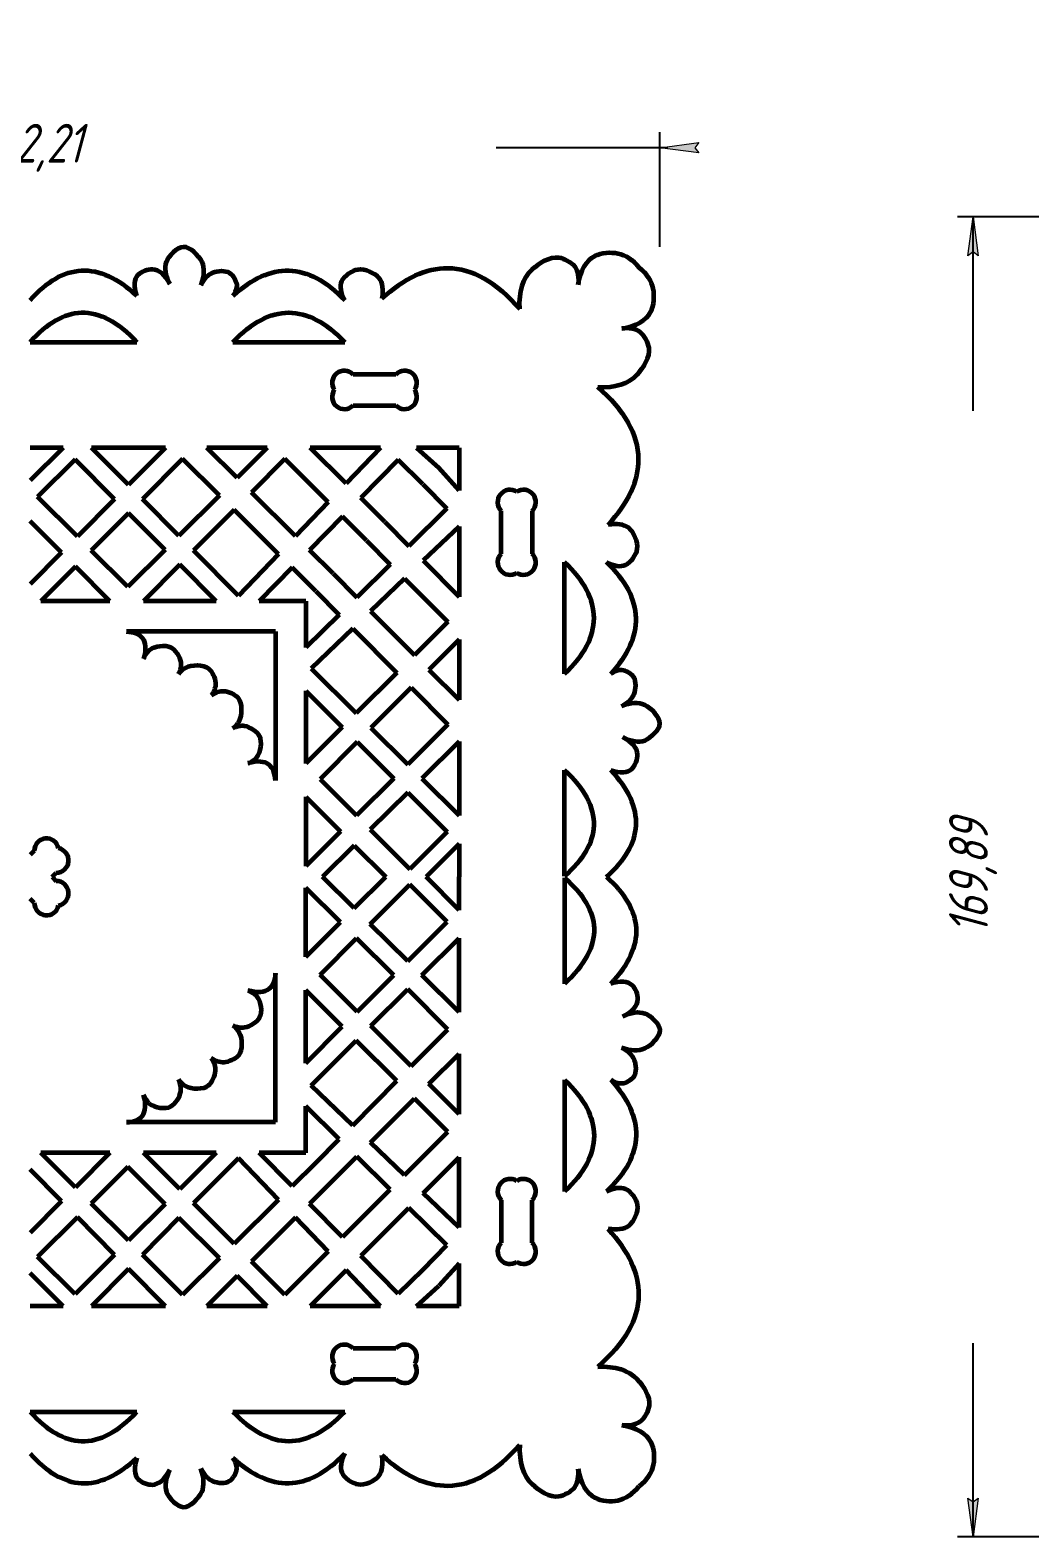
# Model space of a CAD drawing. Header units: millimetres. Extents: x -301 to 292, y 59 to 447.
# Drawn here: x -158.3 to -29.5, y 247.1 to 441 of the extents above; entities that cross this region are included whole.
import ezdxf

# ---------------------------------------------------------------- set-up
doc = ezdxf.new("R2010")
doc.units = ezdxf.units.MM
doc.linetypes.add('K5LT32775', pattern=[0])
doc.linetypes.add('K5LT_THIN', pattern=[0])
doc.styles.add('KDIMTEXTSTYLE', font='GOST_AU.SHX', dxfattribs={"width": 0.96, "oblique": 15, "height": 5})
doc.dimstyles.new('KDIMSTYLE (1.00)', dxfattribs={"dimtxt": 5, "dimasz": 1, "dimexe": 2, "dimexo": 0, "dimgap": 1, "dimtad": 1, "dimtxsty": 'KDIMTEXTSTYLE', "dimsah": 1, "dimcen": 0, "dimdle": 1, "dimadec": 0, "dimazin": 0, "dimtfac": 0.667, "dimtmove": 0, "dimatfit": 3, "dimfxl": 1, "dimtvp": 1, "dimtolj": 1, "dimtzin": 0, "dimarcsym": 0})

# ---------------------------------------------------------------- blocks, each defined once
blk = doc.blocks.new('KDIMARROW_01')
blk.add_hatch(color=0).paths.add_polyline_path([(0, 0), (-5, 0.66), (-4.5, 0), (-5, -0.66)])
at = {"color": 0, "linetype": 'K5LT_THIN', "lineweight": 18}
for p, q in [((-4.5, 0), (-5, 0.66)), ((-5, 0.66), (0, 0)), ((0, 0), (-5, -0.66)), ((-5, -0.66), (-4.5, 0)), ((0, 0), (-1, 0))]:
    blk.add_line(p, q, dxfattribs=at)

msp = doc.modelspace()

# ---------------------------------------------------------------- linework, layer by layer
at = {"color": 30, "linetype": 'K5LT32775', "lineweight": 60, "true_color": 0xff8000}
for p, q in [((-158.25, 400.855), (-144.513, 400.855)), ((-132.145, 400.855), (-117.746, 400.855)), ((-111.155, 396.693), (-116.665, 396.693)), ((-116.665, 392.693), (-111.155, 392.693)), ((-153.996, 387.259), (-158.259, 383.027)), ((-153.996, 387.259), (-158.259, 387.259)), ((-140.839, 387.259), (-150.363, 387.259)), ((-145.596, 382.464), (-150.363, 387.259)), ((-140.839, 387.259), (-145.596, 382.464)), ((-127.721, 387.259), (-135.493, 387.259)), ((-131.605, 383.384), (-135.493, 387.259)), ((-127.721, 387.259), (-131.605, 383.384)), ((-113.144, 387.259), (-122.203, 387.259)), ((-117.558, 382.659), (-122.203, 387.259)), ((-113.144, 387.259), (-117.558, 382.659)), ((-103.025, 387.259), (-108.512, 387.259)), ((-108.512, 387.259), (-105.611, 384.673)), ((-103.025, 387.259), (-103.025, 381.772)), ((-152.471, 385.732), (-157.286, 380.917)), ((-147.396, 380.649), (-152.471, 385.732)), ((-138.631, 385.835), (-143.794, 380.651)), ((-133.878, 381.117), (-138.631, 385.835)), ((-125.449, 385.813), (-129.73, 381.515)), ((-119.877, 380.242), (-125.449, 385.813)), ((-110.858, 385.692), (-115.677, 380.797)), ((-107.701, 382.583), (-110.858, 385.692)), ((-103.025, 381.772), (-105.611, 384.673)), ((-107.701, 382.583), (-104.591, 379.426)), ((-152.173, 375.834), (-157.286, 380.917)), ((-147.396, 380.649), (-152.173, 375.834)), ((-139.089, 375.918), (-143.794, 380.651)), ((-133.878, 381.117), (-139.089, 375.918)), ((-124.069, 375.872), (-129.73, 381.515)), ((-119.877, 380.242), (-124.069, 375.872)), ((-112.566, 377.717), (-115.677, 380.797)), ((-145.594, 378.844), (-150.375, 374.045)), ((-140.884, 374.128), (-145.594, 378.844)), ((-131.991, 379.245), (-137.199, 374.017)), ((-126.276, 373.572), (-131.991, 379.245)), ((-118.036, 378.401), (-122.281, 374.09)), ((-114.959, 375.324), (-118.036, 378.401)), ((-104.591, 379.426), (-109.486, 374.606)), ((-97.59, 373.619), (-97.59, 379.129)), ((-93.59, 379.129), (-93.59, 373.619)), ((-154.214, 373.777), (-158.259, 377.825)), ((-112.566, 377.717), (-109.486, 374.606)), ((-103.025, 377.139), (-107.625, 372.726)), ((-103.025, 377.139), (-103.025, 368.08)), ((-114.959, 375.324), (-111.882, 372.247)), ((-154.214, 373.777), (-158.259, 369.699)), ((-145.663, 369.36), (-150.375, 374.045)), ((-140.884, 374.128), (-145.663, 369.36)), ((-131.424, 368.208), (-137.199, 374.017)), ((-126.276, 373.572), (-131.424, 368.208)), ((-119.233, 371.051), (-122.281, 374.09)), ((-107.625, 372.726), (-103.025, 368.08)), ((-89.429, 358.139), (-89.429, 372.538)), ((-152.425, 371.987), (-156.864, 367.53)), ((-147.971, 367.53), (-152.425, 371.987)), ((-138.984, 372.224), (-143.66, 367.53)), ((-134.296, 367.53), (-138.984, 372.224)), ((-124.513, 371.823), (-128.74, 367.53)), ((-121.476, 368.808), (-124.513, 371.823)), ((-119.233, 371.051), (-116.194, 368.002)), ((-111.882, 372.247), (-116.194, 368.002)), ((-110.042, 370.407), (-114.411, 366.214)), ((-110.042, 370.407), (-104.47, 364.835)), ((-121.476, 368.808), (-118.461, 365.77)), ((-147.971, 367.53), (-156.864, 367.53)), ((-134.296, 367.53), (-143.66, 367.53)), ((-122.754, 367.53), (-128.74, 367.53)), ((-122.754, 367.53), (-122.754, 361.543)), ((-118.461, 365.77), (-122.754, 361.543)), ((-114.411, 366.214), (-108.769, 360.553)), ((-104.47, 364.835), (-108.769, 360.553)), ((-126.675, 363.608), (-145.858, 363.608)), ((-126.675, 363.608), (-126.675, 344.426)), ((-116.711, 364.007), (-122.076, 358.86)), ((-116.711, 364.007), (-111.039, 358.293)), ((-103.025, 362.563), (-106.9, 358.678)), ((-103.025, 362.563), (-103.025, 354.791)), ((-122.076, 358.86), (-116.267, 353.085)), ((-111.039, 358.293), (-116.267, 353.085)), ((-106.9, 358.678), (-103.025, 354.791)), ((-122.754, 355.987), (-118.059, 351.3)), ((-122.754, 355.987), (-122.754, 346.624)), ((-109.167, 356.406), (-114.365, 351.194)), ((-109.167, 356.406), (-104.448, 351.653)), ((-118.059, 351.3), (-122.754, 346.624)), ((-114.365, 351.194), (-109.633, 346.489)), ((-104.448, 351.653), (-109.633, 346.489)), ((-116.156, 349.399), (-120.923, 344.621)), ((-116.156, 349.399), (-111.439, 344.69)), ((-103.025, 349.444), (-107.82, 344.687)), ((-103.025, 349.444), (-103.025, 339.92)), ((-89.429, 332.11), (-89.429, 345.771)), ((-120.923, 344.621), (-116.239, 339.909)), ((-111.439, 344.69), (-116.239, 339.909)), ((-107.82, 344.687), (-103.025, 339.92)), ((-122.754, 342.313), (-118.297, 337.859)), ((-122.754, 342.313), (-122.754, 333.42)), ((-109.634, 342.888), (-114.45, 338.11)), ((-109.634, 342.888), (-104.552, 337.813)), ((-118.297, 337.859), (-122.754, 333.42)), ((-114.45, 338.11), (-109.367, 332.997)), ((-104.552, 337.813), (-109.367, 332.997)), ((-116.507, 336.07), (-120.585, 332.024)), ((-116.507, 336.07), (-112.459, 332.024)), ((-103.025, 336.288), (-107.257, 332.024)), ((-103.025, 336.288), (-103.025, 332.024)), ((-157.725, 335.387), (-158.259, 334.853)), ((-155.431, 332.024), (-154.897, 332.558)), ((-155.431, 332.024), (-154.897, 331.491)), ((-116.507, 327.979), (-120.585, 332.024)), ((-116.507, 327.979), (-112.459, 332.024)), ((-103.025, 327.761), (-107.257, 332.024)), ((-103.025, 327.761), (-103.025, 332.024)), ((-89.429, 331.901), (-89.429, 318.278)), ((-122.754, 321.736), (-122.754, 330.629)), ((-118.297, 326.19), (-122.754, 330.629)), ((-114.45, 325.939), (-109.367, 331.051)), ((-104.552, 326.236), (-109.367, 331.051)), ((-157.725, 328.662), (-158.259, 329.196)), ((-122.754, 321.736), (-118.297, 326.19)), ((-109.634, 321.161), (-114.45, 325.939)), ((-109.634, 321.161), (-104.552, 326.236)), ((-120.923, 319.428), (-116.239, 324.14)), ((-111.439, 319.359), (-116.239, 324.14)), ((-107.82, 319.361), (-103.025, 324.129)), ((-103.025, 314.605), (-103.025, 324.129)), ((-126.675, 300.44), (-126.675, 319.623)), ((-116.156, 314.649), (-120.923, 319.428)), ((-116.156, 314.649), (-111.439, 319.359)), ((-103.025, 314.605), (-107.82, 319.361)), ((-122.754, 308.061), (-122.754, 317.425)), ((-118.059, 312.749), (-122.754, 317.425)), ((-114.365, 312.854), (-109.633, 317.56)), ((-104.448, 312.396), (-109.633, 317.56)), ((-122.754, 308.061), (-118.059, 312.749)), ((-109.167, 307.643), (-114.365, 312.854)), ((-109.167, 307.643), (-104.448, 312.396)), ((-122.076, 305.189), (-116.267, 310.964)), ((-111.039, 305.756), (-116.267, 310.964)), ((-106.9, 305.37), (-103.025, 309.258)), ((-103.025, 301.486), (-103.025, 309.258)), ((-116.711, 300.041), (-122.076, 305.189)), ((-116.711, 300.041), (-111.039, 305.756)), ((-103.025, 301.486), (-106.9, 305.37)), ((-89.429, 305.91), (-89.429, 291.511)), ((-114.411, 297.835), (-108.769, 303.495)), ((-104.47, 299.214), (-108.769, 303.495)), ((-122.754, 296.519), (-122.754, 302.505)), ((-118.461, 298.279), (-122.754, 302.505)), ((-126.675, 300.44), (-145.858, 300.44)), ((-110.042, 293.642), (-104.47, 299.214)), ((-121.476, 295.241), (-118.461, 298.279)), ((-110.042, 293.642), (-114.411, 297.835)), ((-147.971, 296.519), (-156.864, 296.519)), ((-152.425, 292.062), (-156.864, 296.519)), ((-147.971, 296.519), (-152.425, 292.062)), ((-134.296, 296.519), (-143.66, 296.519)), ((-138.984, 291.825), (-143.66, 296.519)), ((-134.296, 296.519), (-138.984, 291.825)), ((-131.424, 295.841), (-137.199, 290.032)), ((-126.276, 290.476), (-131.424, 295.841)), ((-122.754, 296.519), (-128.74, 296.519)), ((-124.513, 292.226), (-128.74, 296.519)), ((-121.476, 295.241), (-124.513, 292.226)), ((-119.233, 292.998), (-116.194, 296.046)), ((-111.882, 291.802), (-116.194, 296.046)), ((-107.625, 291.323), (-103.025, 295.968)), ((-103.025, 286.909), (-103.025, 295.968)), ((-154.214, 290.272), (-158.259, 294.35)), ((-145.663, 294.688), (-150.375, 290.004)), ((-140.884, 289.921), (-145.663, 294.688)), ((-119.233, 292.998), (-122.281, 289.959)), ((-114.959, 288.724), (-111.882, 291.802)), ((-103.025, 286.909), (-107.625, 291.323)), ((-154.214, 290.272), (-158.259, 286.224)), ((-145.594, 285.204), (-150.375, 290.004)), ((-140.884, 289.921), (-145.594, 285.204)), ((-131.991, 284.804), (-137.199, 290.032)), ((-126.276, 290.476), (-131.991, 284.804)), ((-118.036, 285.647), (-122.281, 289.959)), ((-112.566, 286.331), (-109.486, 289.442)), ((-104.591, 284.623), (-109.486, 289.442)), ((-97.59, 290.43), (-97.59, 284.92)), ((-93.59, 284.92), (-93.59, 290.43)), ((-152.173, 288.215), (-157.286, 283.132)), ((-147.396, 283.4), (-152.173, 288.215)), ((-139.089, 288.131), (-143.794, 283.398)), ((-133.878, 282.932), (-139.089, 288.131)), ((-124.069, 288.176), (-129.73, 282.534)), ((-119.877, 283.807), (-124.069, 288.176)), ((-114.959, 288.724), (-118.036, 285.647)), ((-112.566, 286.331), (-115.677, 283.251)), ((-152.471, 278.317), (-157.286, 283.132)), ((-147.396, 283.4), (-152.471, 278.317)), ((-138.631, 278.214), (-143.794, 283.398)), ((-119.877, 283.807), (-125.449, 278.235)), ((-110.858, 278.356), (-115.677, 283.251)), ((-107.701, 281.466), (-104.591, 284.623)), ((-145.596, 281.585), (-150.363, 276.79)), ((-140.839, 276.79), (-145.596, 281.585)), ((-133.878, 282.932), (-138.631, 278.214)), ((-125.449, 278.235), (-129.73, 282.534)), ((-117.558, 281.39), (-122.203, 276.79)), ((-113.144, 276.79), (-117.558, 281.39)), ((-107.701, 281.466), (-110.858, 278.356)), ((-103.025, 282.277), (-105.611, 279.376)), ((-103.025, 276.79), (-103.025, 282.277)), ((-153.996, 276.79), (-158.259, 281.022)), ((-131.605, 280.665), (-135.493, 276.79)), ((-127.721, 276.79), (-131.605, 280.665)), ((-108.512, 276.79), (-105.611, 279.376)), ((-153.996, 276.79), (-158.259, 276.79)), ((-140.839, 276.79), (-150.363, 276.79)), ((-127.721, 276.79), (-135.493, 276.79)), ((-113.144, 276.79), (-122.203, 276.79)), ((-103.025, 276.79), (-108.512, 276.79)), ((-116.665, 271.355), (-111.155, 271.355)), ((-111.155, 267.355), (-116.665, 267.355)), ((-158.249, 263.194), (-144.513, 263.194)), ((-132.145, 263.194), (-117.746, 263.194))]:
    msp.add_line(p, q, dxfattribs=at)
for centre, start, end in [((-117.787, 395.571), 45, 213.5549), ((-110.032, 395.571), 326.4451, 135), ((-117.787, 393.816), 146.4451, 315), ((-110.032, 393.816), 225, 33.5549), ((-96.468, 380.251), 56.4451, 225), ((-94.713, 380.251), 315, 123.5549), ((-96.468, 372.496), 135, 303.5549), ((-94.713, 372.496), 236.4451, 45), ((-156.138, 335.387), 11.4451, 180), ((-154.897, 334.146), 270, 78.5549), ((-154.897, 329.903), 281.4451, 90), ((-156.138, 328.662), 180, 348.5549), ((-96.468, 291.552), 56.4451, 225), ((-94.713, 291.552), 315, 123.5549), ((-96.468, 283.798), 135, 303.5549), ((-94.713, 283.798), 236.4451, 45), ((-117.787, 270.233), 45, 213.5549), ((-110.032, 270.233), 326.4451, 135), ((-117.787, 268.478), 146.4451, 315), ((-110.032, 268.478), 225, 33.5549)]:
    msp.add_arc(centre, 1.587, start, end, dxfattribs=at)
for points, knots in [([(-140.278, 408.357), (-140.833, 409.444), (-140.97, 410.382), (-140.69, 411.173), (-140.404, 411.98), (-139.26, 413.098), (-138.524, 413.131), (-137.748, 413.166), (-136.52, 412.014), (-136.15, 411.173), (-135.789, 410.353), (-135.829, 409.354), (-136.269, 408.175)], [0, 0, 0, 0, 1, 1, 1, 2, 2, 2, 3, 3, 3, 4, 4, 4, 4]), ([(-95.213, 405.113), (-95.319, 407.38), (-94.785, 409.078), (-93.61, 410.205), (-92.786, 410.996), (-91.298, 411.916), (-90.192, 411.736), (-89.49, 411.622), (-88.542, 411.146), (-88.126, 410.561), (-87.708, 409.973), (-87.566, 409.19), (-87.699, 408.211)], [0, 0, 0, 0, 1, 1, 1, 2, 2, 2, 3, 3, 3, 4, 4, 4, 4]), ([(-87.699, 408.211), (-87.382, 410.106), (-86.647, 411.353), (-85.491, 411.95), (-84.71, 412.354), (-83.471, 412.469), (-82.571, 412.27), (-81.565, 412.048), (-80.651, 411.443), (-79.829, 410.454)], [0, 0, 0, 0, 1, 1, 1, 2, 2, 2, 3, 3, 3, 3]), ([(-158.259, 406.242), (-156.111, 408.662), (-153.908, 409.933), (-151.651, 410.057), (-149.329, 410.184), (-146.95, 409.097), (-144.513, 406.796)], [0, 0, 0, 0, 1, 1, 1, 2, 2, 2, 2]), ([(-144.513, 406.796), (-144.92, 408.051), (-144.862, 408.966), (-144.34, 409.54), (-143.966, 409.953), (-143.067, 410.281), (-142.5, 410.253), (-141.657, 410.21), (-140.916, 409.578), (-140.278, 408.357)], [0, 0, 0, 0, 1, 1, 1, 2, 2, 2, 3, 3, 3, 3]), ([(-136.269, 408.175), (-135.872, 408.994), (-135.358, 409.534), (-134.727, 409.796), (-134.115, 410.049), (-133.088, 410.118), (-132.563, 409.775), (-132.123, 409.489), (-131.685, 408.758), (-131.656, 408.209), (-131.632, 407.756), (-131.795, 407.285), (-132.145, 406.796)], [0, 0, 0, 0, 1, 1, 1, 2, 2, 2, 3, 3, 3, 4, 4, 4, 4]), ([(-132.145, 406.796), (-129.709, 409.026), (-127.31, 410.113), (-124.945, 410.057), (-122.508, 410), (-120.108, 408.728), (-117.746, 406.242)], [0, 0, 0, 0, 1, 1, 1, 2, 2, 2, 2]), ([(-117.746, 406.242), (-118.258, 407.225), (-118.381, 408.045), (-118.113, 408.7), (-117.836, 409.377), (-116.772, 410.09), (-116.031, 410.204), (-115.197, 410.332), (-113.855, 409.782), (-113.352, 409.112), (-112.885, 408.49), (-112.755, 407.603), (-112.961, 406.454)], [0, 0, 0, 0, 1, 1, 1, 2, 2, 2, 3, 3, 3, 4, 4, 4, 4]), ([(-112.961, 406.454), (-110.075, 409.097), (-107.245, 410.407), (-104.471, 410.383), (-101.312, 410.356), (-98.226, 408.599), (-95.213, 405.113)], [0, 0, 0, 0, 1, 1, 1, 2, 2, 2, 2]), ([(-82.073, 402.585), (-80.177, 402.901), (-78.931, 403.637), (-78.334, 404.792), (-77.93, 405.574), (-77.815, 406.813), (-78.013, 407.712), (-78.236, 408.719), (-78.841, 409.633), (-79.829, 410.454)], [0, 0, 0, 0, 1, 1, 1, 2, 2, 2, 3, 3, 3, 3]), ([(-158.25, 400.855), (-156.071, 403.306), (-153.871, 404.569), (-151.651, 404.642), (-149.294, 404.72), (-146.914, 403.456), (-144.513, 400.855)], [0, 0, 0, 0, 1, 1, 1, 2, 2, 2, 2]), ([(-132.145, 400.855), (-129.745, 403.38), (-127.345, 404.642), (-124.945, 404.642), (-122.545, 404.642), (-120.146, 403.38), (-117.746, 400.855)], [0, 0, 0, 0, 1, 1, 1, 2, 2, 2, 2]), ([(-85.171, 395.071), (-82.903, 394.965), (-81.206, 395.499), (-80.079, 396.673), (-79.288, 397.497), (-78.368, 398.986), (-78.547, 400.092), (-78.661, 400.794), (-79.138, 401.741), (-79.723, 402.157), (-80.311, 402.575), (-81.094, 402.718), (-82.073, 402.585)], [0, 0, 0, 0, 1, 1, 1, 2, 2, 2, 3, 3, 3, 4, 4, 4, 4]), ([(-83.83, 377.323), (-81.187, 380.209), (-79.877, 383.039), (-79.901, 385.812), (-79.928, 388.971), (-81.684, 392.057), (-85.171, 395.071)], [0, 0, 0, 0, 1, 1, 1, 2, 2, 2, 2]), ([(-84.042, 372.538), (-83.058, 372.025), (-82.239, 371.903), (-81.584, 372.171), (-80.907, 372.448), (-80.193, 373.512), (-80.08, 374.252), (-79.952, 375.086), (-80.502, 376.428), (-81.172, 376.931), (-81.794, 377.398), (-82.68, 377.529), (-83.83, 377.323)], [0, 0, 0, 0, 1, 1, 1, 2, 2, 2, 3, 3, 3, 4, 4, 4, 4]), ([(-89.429, 358.139), (-86.904, 360.539), (-85.642, 362.939), (-85.642, 365.338), (-85.642, 367.738), (-86.904, 370.138), (-89.429, 372.538)], [0, 0, 0, 0, 1, 1, 1, 2, 2, 2, 2]), ([(-83.488, 358.139), (-81.258, 360.574), (-80.171, 362.974), (-80.227, 365.338), (-80.284, 367.776), (-81.556, 370.176), (-84.042, 372.538)], [0, 0, 0, 0, 1, 1, 1, 2, 2, 2, 2]), ([(-145.858, 363.608), (-144.899, 363.565), (-144.224, 363.297), (-143.832, 362.803), (-143.365, 362.216), (-143.3, 361.309), (-143.637, 360.083)], [0, 0, 0, 0, 1, 1, 1, 2, 2, 2, 2]), ([(-143.637, 360.083), (-143.447, 360.571), (-143.189, 360.952), (-142.865, 361.224), (-142.226, 361.761), (-140.854, 361.931), (-140.164, 361.581), (-139.575, 361.281), (-138.959, 360.344), (-138.859, 359.652), (-138.788, 359.166), (-138.882, 358.656), (-139.141, 358.122)], [0, 0, 0, 0, 1, 1, 1, 2, 2, 2, 3, 3, 3, 4, 4, 4, 4]), ([(-139.141, 358.122), (-138.88, 358.478), (-138.582, 358.75), (-138.247, 358.937), (-137.46, 359.376), (-135.93, 359.393), (-135.271, 358.851), (-134.817, 358.478), (-134.423, 357.61), (-134.384, 357.005), (-134.347, 356.446), (-134.529, 355.895), (-134.93, 355.353)], [0, 0, 0, 0, 1, 1, 1, 2, 2, 2, 3, 3, 3, 4, 4, 4, 4]), ([(-82.108, 354.015), (-81.29, 354.411), (-80.75, 354.925), (-80.488, 355.557), (-80.234, 356.168), (-80.165, 357.196), (-80.508, 357.721), (-80.795, 358.16), (-81.526, 358.599), (-82.074, 358.628), (-82.528, 358.652), (-82.999, 358.489), (-83.488, 358.139)], [0, 0, 0, 0, 1, 1, 1, 2, 2, 2, 3, 3, 3, 4, 4, 4, 4]), ([(-132.162, 351.143), (-131.805, 351.404), (-131.534, 351.701), (-131.347, 352.036), (-130.907, 352.824), (-130.891, 354.354), (-131.433, 355.013), (-131.805, 355.466), (-132.674, 355.861), (-133.279, 355.9), (-133.838, 355.937), (-134.388, 355.754), (-134.93, 355.353)], [0, 0, 0, 0, 1, 1, 1, 2, 2, 2, 3, 3, 3, 4, 4, 4, 4]), ([(-81.926, 350.006), (-80.84, 349.451), (-79.901, 349.313), (-79.111, 349.593), (-78.303, 349.879), (-77.186, 351.023), (-77.153, 351.76), (-77.117, 352.535), (-78.27, 353.764), (-79.111, 354.134), (-79.931, 354.494), (-80.93, 354.455), (-82.108, 354.015)], [0, 0, 0, 0, 1, 1, 1, 2, 2, 2, 3, 3, 3, 4, 4, 4, 4]), ([(-130.201, 346.647), (-129.713, 346.837), (-129.332, 347.094), (-129.059, 347.419), (-128.523, 348.058), (-128.353, 349.43), (-128.703, 350.119), (-129.003, 350.709), (-129.939, 351.325), (-130.632, 351.425), (-131.117, 351.495), (-131.627, 351.401), (-132.162, 351.143)], [0, 0, 0, 0, 1, 1, 1, 2, 2, 2, 3, 3, 3, 4, 4, 4, 4]), ([(-83.488, 345.771), (-82.233, 345.364), (-81.318, 345.422), (-80.743, 345.943), (-80.331, 346.318), (-80.002, 347.216), (-80.031, 347.783), (-80.073, 348.627), (-80.705, 349.368), (-81.926, 350.006)], [0, 0, 0, 0, 1, 1, 1, 2, 2, 2, 3, 3, 3, 3]), ([(-126.675, 344.426), (-126.718, 345.384), (-126.987, 346.06), (-127.48, 346.452), (-128.068, 346.919), (-128.975, 346.984), (-130.201, 346.647)], [0, 0, 0, 0, 1, 1, 1, 2, 2, 2, 2]), ([(-89.429, 332.11), (-86.984, 334.258), (-85.721, 336.432), (-85.642, 338.633), (-85.557, 340.982), (-86.827, 343.37), (-89.429, 345.771)], [0, 0, 0, 0, 1, 1, 1, 2, 2, 2, 2]), ([(-84.042, 332.024), (-81.622, 334.173), (-80.35, 336.375), (-80.227, 338.633), (-80.099, 340.954), (-81.187, 343.334), (-83.488, 345.771)], [0, 0, 0, 0, 1, 1, 1, 2, 2, 2, 2]), ([(-89.429, 331.901), (-86.989, 329.767), (-85.726, 327.606), (-85.642, 325.416), (-85.551, 323.069), (-86.827, 320.679), (-89.429, 318.278)], [0, 0, 0, 0, 1, 1, 1, 2, 2, 2, 2]), ([(-84.042, 332.024), (-81.622, 329.876), (-80.35, 327.673), (-80.227, 325.416), (-80.099, 323.094), (-81.187, 320.715), (-83.488, 318.278)], [0, 0, 0, 0, 1, 1, 1, 2, 2, 2, 2]), ([(-126.675, 319.623), (-126.718, 318.664), (-126.987, 317.989), (-127.48, 317.597), (-128.068, 317.13), (-128.975, 317.065), (-130.201, 317.402)], [0, 0, 0, 0, 1, 1, 1, 2, 2, 2, 2]), ([(-83.488, 318.278), (-82.233, 318.685), (-81.318, 318.627), (-80.743, 318.105), (-80.331, 317.731), (-80.002, 316.832), (-80.031, 316.266), (-80.073, 315.422), (-80.705, 314.681), (-81.926, 314.043)], [0, 0, 0, 0, 1, 1, 1, 2, 2, 2, 3, 3, 3, 3]), ([(-130.201, 317.402), (-129.713, 317.212), (-129.332, 316.955), (-129.059, 316.63), (-128.523, 315.991), (-128.353, 314.619), (-128.703, 313.929), (-129.003, 313.34), (-129.939, 312.724), (-130.632, 312.624), (-131.117, 312.553), (-131.627, 312.647), (-132.162, 312.906)], [0, 0, 0, 0, 1, 1, 1, 2, 2, 2, 3, 3, 3, 4, 4, 4, 4]), ([(-81.926, 314.043), (-80.84, 314.598), (-79.901, 314.735), (-79.111, 314.455), (-78.303, 314.169), (-77.186, 313.025), (-77.153, 312.289), (-77.117, 311.513), (-78.27, 310.285), (-79.111, 309.915), (-79.931, 309.555), (-80.93, 309.594), (-82.108, 310.034)], [0, 0, 0, 0, 1, 1, 1, 2, 2, 2, 3, 3, 3, 4, 4, 4, 4]), ([(-132.162, 312.906), (-131.805, 312.645), (-131.534, 312.347), (-131.347, 312.013), (-130.907, 311.225), (-130.891, 309.695), (-131.433, 309.036), (-131.805, 308.583), (-132.674, 308.188), (-133.279, 308.149), (-133.838, 308.112), (-134.388, 308.294), (-134.93, 308.695)], [0, 0, 0, 0, 1, 1, 1, 2, 2, 2, 3, 3, 3, 4, 4, 4, 4]), ([(-139.141, 305.927), (-138.88, 305.571), (-138.582, 305.299), (-138.247, 305.112), (-137.46, 304.672), (-135.93, 304.656), (-135.271, 305.198), (-134.817, 305.571), (-134.423, 306.439), (-134.384, 307.044), (-134.347, 307.603), (-134.529, 308.154), (-134.93, 308.695)], [0, 0, 0, 0, 1, 1, 1, 2, 2, 2, 3, 3, 3, 4, 4, 4, 4]), ([(-82.108, 310.034), (-81.29, 309.638), (-80.75, 309.123), (-80.488, 308.492), (-80.234, 307.88), (-80.165, 306.853), (-80.508, 306.328), (-80.795, 305.889), (-81.526, 305.45), (-82.074, 305.421), (-82.528, 305.397), (-82.999, 305.56), (-83.488, 305.91)], [0, 0, 0, 0, 1, 1, 1, 2, 2, 2, 3, 3, 3, 4, 4, 4, 4]), ([(-143.637, 303.966), (-143.447, 303.478), (-143.189, 303.097), (-142.865, 302.824), (-142.226, 302.288), (-140.854, 302.118), (-140.164, 302.468), (-139.575, 302.768), (-138.959, 303.704), (-138.859, 304.397), (-138.788, 304.883), (-138.882, 305.392), (-139.141, 305.927)], [0, 0, 0, 0, 1, 1, 1, 2, 2, 2, 3, 3, 3, 4, 4, 4, 4]), ([(-89.429, 305.91), (-86.904, 303.51), (-85.642, 301.11), (-85.642, 298.71), (-85.642, 296.311), (-86.904, 293.911), (-89.429, 291.511)], [0, 0, 0, 0, 1, 1, 1, 2, 2, 2, 2]), ([(-83.488, 305.91), (-81.258, 303.475), (-80.171, 301.075), (-80.227, 298.71), (-80.284, 296.273), (-81.556, 293.873), (-84.042, 291.511)], [0, 0, 0, 0, 1, 1, 1, 2, 2, 2, 2]), ([(-145.858, 300.44), (-144.899, 300.483), (-144.224, 300.752), (-143.832, 301.245), (-143.365, 301.833), (-143.3, 302.74), (-143.637, 303.966)], [0, 0, 0, 0, 1, 1, 1, 2, 2, 2, 2]), ([(-84.042, 291.511), (-83.058, 292.023), (-82.239, 292.146), (-81.584, 291.878), (-80.907, 291.601), (-80.193, 290.537), (-80.08, 289.796), (-79.952, 288.962), (-80.502, 287.62), (-81.172, 287.117), (-81.794, 286.65), (-82.68, 286.52), (-83.83, 286.726)], [0, 0, 0, 0, 1, 1, 1, 2, 2, 2, 3, 3, 3, 4, 4, 4, 4]), ([(-83.83, 286.726), (-81.187, 283.84), (-79.877, 281.01), (-79.901, 278.236), (-79.928, 275.078), (-81.684, 271.991), (-85.171, 268.978)], [0, 0, 0, 0, 1, 1, 1, 2, 2, 2, 2]), ([(-85.171, 268.978), (-82.903, 269.084), (-81.206, 268.55), (-80.079, 267.375), (-79.288, 266.551), (-78.368, 265.063), (-78.547, 263.957), (-78.661, 263.255), (-79.138, 262.307), (-79.723, 261.892), (-80.311, 261.474), (-81.094, 261.331), (-82.073, 261.464)], [0, 0, 0, 0, 1, 1, 1, 2, 2, 2, 3, 3, 3, 4, 4, 4, 4]), ([(-158.249, 263.194), (-156.07, 260.743), (-153.87, 259.48), (-151.651, 259.407), (-149.294, 259.329), (-146.914, 260.592), (-144.513, 263.194)], [0, 0, 0, 0, 1, 1, 1, 2, 2, 2, 2]), ([(-132.145, 263.194), (-129.745, 260.669), (-127.345, 259.407), (-124.945, 259.407), (-122.545, 259.407), (-120.146, 260.669), (-117.746, 263.194)], [0, 0, 0, 0, 1, 1, 1, 2, 2, 2, 2]), ([(-82.073, 261.464), (-80.177, 261.148), (-78.931, 260.412), (-78.334, 259.256), (-77.93, 258.475), (-77.815, 257.236), (-78.013, 256.336), (-78.236, 255.33), (-78.841, 254.416), (-79.829, 253.594)], [0, 0, 0, 0, 1, 1, 1, 2, 2, 2, 3, 3, 3, 3]), ([(-112.961, 257.595), (-110.075, 254.952), (-107.245, 253.642), (-104.471, 253.666), (-101.312, 253.693), (-98.226, 255.45), (-95.213, 258.936)], [0, 0, 0, 0, 1, 1, 1, 2, 2, 2, 2]), ([(-95.213, 258.936), (-95.319, 256.668), (-94.785, 254.971), (-93.61, 253.844), (-92.786, 253.053), (-91.298, 252.133), (-90.192, 252.313), (-89.49, 252.426), (-88.542, 252.903), (-88.126, 253.488), (-87.708, 254.076), (-87.566, 254.859), (-87.699, 255.838)], [0, 0, 0, 0, 1, 1, 1, 2, 2, 2, 3, 3, 3, 4, 4, 4, 4]), ([(-158.259, 257.807), (-156.111, 255.387), (-153.908, 254.115), (-151.651, 253.992), (-149.329, 253.865), (-146.95, 254.952), (-144.513, 257.253)], [0, 0, 0, 0, 1, 1, 1, 2, 2, 2, 2]), ([(-144.513, 257.253), (-144.92, 255.998), (-144.862, 255.083), (-144.34, 254.508), (-143.966, 254.096), (-143.067, 253.768), (-142.5, 253.796), (-141.657, 253.839), (-140.916, 254.47), (-140.278, 255.692)], [0, 0, 0, 0, 1, 1, 1, 2, 2, 2, 3, 3, 3, 3]), ([(-136.269, 255.873), (-135.872, 255.055), (-135.358, 254.515), (-134.727, 254.253), (-134.115, 253.999), (-133.088, 253.93), (-132.563, 254.273), (-132.123, 254.56), (-131.685, 255.291), (-131.656, 255.84), (-131.632, 256.293), (-131.795, 256.764), (-132.145, 257.253)], [0, 0, 0, 0, 1, 1, 1, 2, 2, 2, 3, 3, 3, 4, 4, 4, 4]), ([(-132.145, 257.253), (-129.709, 255.023), (-127.31, 253.936), (-124.945, 253.992), (-122.508, 254.049), (-120.108, 255.321), (-117.746, 257.807)], [0, 0, 0, 0, 1, 1, 1, 2, 2, 2, 2]), ([(-117.746, 257.807), (-118.258, 256.823), (-118.381, 256.004), (-118.113, 255.349), (-117.836, 254.672), (-116.772, 253.958), (-116.031, 253.845), (-115.197, 253.717), (-113.855, 254.267), (-113.352, 254.937), (-112.885, 255.559), (-112.755, 256.445), (-112.961, 257.595)], [0, 0, 0, 0, 1, 1, 1, 2, 2, 2, 3, 3, 3, 4, 4, 4, 4]), ([(-140.278, 255.692), (-140.833, 254.605), (-140.97, 253.666), (-140.69, 252.876), (-140.404, 252.069), (-139.26, 250.951), (-138.524, 250.918), (-137.748, 250.882), (-136.52, 252.035), (-136.15, 252.876), (-135.789, 253.696), (-135.829, 254.695), (-136.269, 255.873)], [0, 0, 0, 0, 1, 1, 1, 2, 2, 2, 3, 3, 3, 4, 4, 4, 4]), ([(-87.699, 255.838), (-87.382, 253.942), (-86.647, 252.696), (-85.491, 252.099), (-84.71, 251.695), (-83.471, 251.58), (-82.571, 251.778), (-81.565, 252.001), (-80.651, 252.606), (-79.829, 253.594)], [0, 0, 0, 0, 1, 1, 1, 2, 2, 2, 3, 3, 3, 3])]:
    msp.add_open_spline(points, degree=3, knots=knots, dxfattribs=at)

# ---------------------------------------------------------------- dimensions: what is measured, and where the dimension line sits
at = {"color": 7}
msp.add_linear_dim(base=(-239.366, 425.861), p1=(-77.153, 413.131), p2=(-239.366, 413.131), location=(-158.259, 425.861), dimstyle='KDIMSTYLE (1.00)', override={"dimexo": 0, "dimpost": '\\H5.0;\\W0.965;\\Q15;<>', "dimblk1": 'KDIMARROW_01', "dimblk2": 'KDIMARROW_01', "dimse1": 0, "dimse2": 0, "dimclrt": 7, "dimtolj": 1}, dxfattribs=at).render()
msp.add_linear_dim(base=(-36.8405, 416.967), p1=(-23.5929, 247.0818), p2=(-23.5929, 416.967), angle=90, location=(-36.8405, 332.0244), dimstyle='KDIMSTYLE (1.00)', override={"dimexo": 0, "dimpost": '\\H5.0;\\W0.965;\\Q15;<>', "dimblk1": 'KDIMARROW_01', "dimblk2": 'KDIMARROW_01', "dimse1": 0, "dimse2": 0, "dimclrt": 7, "dimtolj": 1}, dxfattribs=at).render()

doc.saveas('drawing.dxf')
